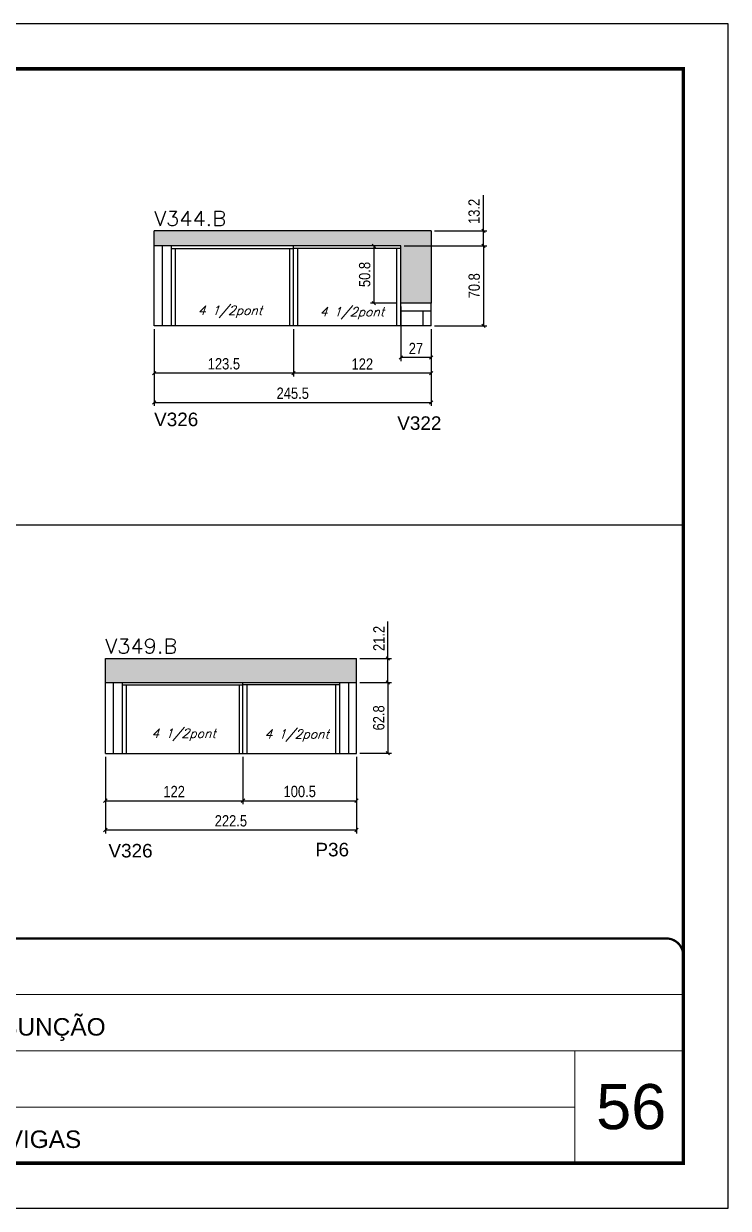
# Model space of a CAD drawing. Extents: x 137137 to 143418, y 10464 to 34486.
# Drawn here: x 142753 to 143377, y 18504 to 19554 of the extents above; entities that cross this region are included whole.
import ezdxf

# ---------------------------------------------------------------- set-up
doc = ezdxf.new("R2010")
doc.units = 0
doc.linetypes.add('CONTINUO', pattern=[0])
doc.linetypes.add('DASHED', pattern=[0.75, 0.5, -0.25])
for name, color, linetype in [('5', 5, 'Continuous'), ('COTA', 241, 'Continuous'), ('Painéis', 200, 'Continuous'), ('SARR_2.2x7', 40, 'Continuous'), ('SARR_3.5x7', 81, 'Continuous'), ('texto', 7, 'Continuous')]:
    doc.layers.add(name, color=color, linetype=linetype)
for name, color, linetype, lineweight in [('CARIMBO', 255, 'Continuous', 9), ('Folhas', 255, 'Continuous', 9), ('SARRAFO DE PRESSAO', 251, 'DASHED', 9), ('Texto Seção', 7, 'Continuous', 15)]:
    doc.layers.add(name, color=color, linetype=linetype, lineweight=lineweight)
doc.layers.add('Laje_Perimetro', color=7, linetype='Continuous', plot=False)
doc.styles.add('ARIAL', font='arial.ttf')
doc.styles.add('COTA TECNICA', font='techl___.ttf', dxfattribs={"height": 10})
doc.styles.add('REGUA-120', font='ROMANS.shx', dxfattribs={"height": 15})
doc.styles.add('Romans', font='romans.shx')
doc.styles.get("Standard").update_dxf_attribs({"font": 'arial.ttf'})
doc.styles.add('Tecnologia', font='')
doc.styles.get('Tecnologia').set_extended_font_data('Forgotten Futurist')
doc.dimstyles.new('PAINEL', dxfattribs={"dimtxt": 10, "dimasz": 3, "dimexe": 3, "dimexo": 3, "dimgap": 3, "dimtad": 1, "dimdec": 1, "dimzin": 12, "dimdsep": 46, "dimtxsty": 'COTA TECNICA', "dimblk1": 'OBLIQUE', "dimblk2": 'OBLIQUE', "dimsah": 1, "dimcen": 0.9, "dimclrd": 4, "dimclre": 4, "dimclrt": 240, "dimadec": 1, "dimazin": 3, "dimtfac": 1, "dimtdec": 1, "dimtmove": 0, "dimatfit": 3, "dimfxl": 1, "dimtolj": 1, "dimtzin": 12, "dimarcsym": 0})

# ---------------------------------------------------------------- blocks, each defined once
blk = doc.blocks.new('9999999999')
at = {"color": 30, "linetype": 'CONTINUO'}
for p, q in [((98564.6, 34230.2), (98564.6, 34429.4)), ((98564.6, 34379.6), (99584, 34379.6)), ((98564.6, 34329.8), (99488, 34329.8)), ((99584, 34329.8), (99488, 34329.8)), ((99488, 34329.8), (99488, 34230.2)), ((98564.6, 34280), (99488, 34280))]:
    blk.add_line(p, q, dxfattribs=at)
at = {"color": 30, "linetype": 'CONTINUO', "const_width": 2}
blk.add_lwpolyline([(99584, 34230.2), (99584, 34414.4, 0.414214), (99569, 34429.4), (98229, 34429.4, 0.414214), (98214, 34414.4), (98214, 34245.2, 0.414214), (98229, 34230.2), (99584, 34230.2)], format="xyb", dxfattribs=at)
at = {"layer": 'Folhas'}
blk.add_lwpolyline([(98139, 34190.2), (99624, 34190.2), (99624, 35240.2), (98139, 35240.2)], close=True, dxfattribs=at)
at = {"layer": 'Folhas', "color": 30, "const_width": 3}
blk.add_lwpolyline([(98214, 34230.2), (99584, 34230.2), (99584, 35200.2), (98214, 35200.2)], close=True, dxfattribs=at)
at = {"color": 7, "linetype": 'Continuous', "ltscale": 5, "style": 'ARIAL'}
for s, height, p in [('ROCONTEC', 15.48, (98837.7, 34393.1)), ('HOSPITAL ASSUNÇÃO', 15.483, (98837.7, 34343.3)), ('1° PAVIMENTO', 15.483, (98837.7, 34293.5)), ('NOVA SISTEMAS CONSTRUTIVOS', 11.059, (98263.2, 34267.2)), ('LATERAIS DE VIGAS', 15.483, (98837.7, 34243.7))]:
    blk.add_text(s, height=height, dxfattribs=at).set_placement(p)
at = {"layer": 'Folhas', "color": 7, "style": 'Tecnologia', "width": 1.5}
for s, p in [('CLIENTE:', (98573.7, 34397.2)), ('OBRA:', (98573.7, 34347.3)), ('PAVIMENTO:', (98573.7, 34297.5)), ('PROJETO:', (98573.7, 34247.7))]:
    blk.add_text(s, height=14, dxfattribs=at).set_placement(p)
blk = doc.blocks.new('_Oblique')
at = {"color": 0, "linetype": 'ByBlock', "lineweight": -2}
blk.add_line((-0.5, -0.5), (0.5, 0.5), dxfattribs=at)
blk = doc.blocks.new('*D2144')
at = {"layer": 'COTA', "color": 4, "lineweight": -2, "ltscale": 25, "transparency": 16777216}
for p, q in [((142868.4, 19283.6), (142868.4, 19215.6)), ((143113.9, 19283.6), (143113.9, 19215.6)), ((142868.4, 19218.6), (143113.9, 19218.6))]:
    blk.add_line(p, q, dxfattribs=at)
at = {"layer": 'Defpoints', "color": 0, "ltscale": 25, "transparency": 16777216}
for p in [(142868.4, 19286.6), (143113.9, 19286.6), (143113.9, 19218.6)]:
    blk.add_point(p, dxfattribs=at)
at = {"layer": 'COTA', "color": 4, "lineweight": -2, "ltscale": 25, "transparency": 16777216, "xscale": 3, "yscale": 3, "zscale": 3, "rotation": 180}
blk.add_blockref('_Oblique', (142868.4, 19218.6), dxfattribs=at)
at = {"layer": 'COTA', "color": 4, "lineweight": -2, "ltscale": 25, "transparency": 16777216, "xscale": 3, "yscale": 3, "zscale": 3}
blk.add_blockref('_Oblique', (143113.9, 19218.6), dxfattribs=at)
at = {"layer": 'COTA', "color": 240, "ltscale": 25, "transparency": 16777216, "insert": (142991.2, 19226.7), "char_height": 10, "attachment_point": 5, "style": 'COTA TECNICA'}
blk.add_mtext('\\A1;245.5', dxfattribs=at)
blk = doc.blocks.new('*D2145')
at = {"layer": 'COTA', "color": 4, "lineweight": -2, "ltscale": 25, "transparency": 16777216}
for p, q in [((142991.9, 19283.6), (142991.9, 19241.6)), ((143113.9, 19283.6), (143113.9, 19241.6)), ((143113.9, 19244.6), (142991.9, 19244.6))]:
    blk.add_line(p, q, dxfattribs=at)
at = {"layer": 'Defpoints', "color": 0, "ltscale": 25, "transparency": 16777216}
for p in [(142991.9, 19286.6), (143113.9, 19286.6), (142991.9, 19244.6)]:
    blk.add_point(p, dxfattribs=at)
at = {"layer": 'COTA', "color": 4, "lineweight": -2, "ltscale": 25, "transparency": 16777216, "xscale": 3, "yscale": 3, "zscale": 3, "rotation": 180}
blk.add_blockref('_Oblique', (142991.9, 19244.6), dxfattribs=at)
at = {"layer": 'COTA', "color": 4, "lineweight": -2, "ltscale": 25, "transparency": 16777216, "xscale": 3, "yscale": 3, "zscale": 3}
blk.add_blockref('_Oblique', (143113.9, 19244.6), dxfattribs=at)
at = {"layer": 'COTA', "color": 240, "ltscale": 25, "transparency": 16777216, "insert": (143052.9, 19252.6), "char_height": 10, "attachment_point": 5, "style": 'COTA TECNICA'}
blk.add_mtext('\\A1;122', dxfattribs=at)
blk = doc.blocks.new('*D2109')
at = {"layer": 'COTA', "color": 4, "lineweight": -2, "ltscale": 25, "transparency": 16777216}
for p, q in [((142868.4, 19283.6), (142868.4, 19241.6)), ((142991.9, 19283.6), (142991.9, 19241.6)), ((142991.9, 19244.6), (142868.4, 19244.6))]:
    blk.add_line(p, q, dxfattribs=at)
at = {"layer": 'Defpoints', "color": 0, "ltscale": 25, "transparency": 16777216}
for p in [(142868.4, 19286.6), (142991.9, 19286.6), (142868.4, 19244.6)]:
    blk.add_point(p, dxfattribs=at)
at = {"layer": 'COTA', "color": 4, "lineweight": -2, "ltscale": 25, "transparency": 16777216, "xscale": 3, "yscale": 3, "zscale": 3, "rotation": 180}
blk.add_blockref('_Oblique', (142868.4, 19244.6), dxfattribs=at)
at = {"layer": 'COTA', "color": 4, "lineweight": -2, "ltscale": 25, "transparency": 16777216, "xscale": 3, "yscale": 3, "zscale": 3}
blk.add_blockref('_Oblique', (142991.9, 19244.6), dxfattribs=at)
at = {"layer": 'COTA', "color": 240, "ltscale": 25, "transparency": 16777216, "insert": (142930.2, 19252.8), "char_height": 10, "attachment_point": 5, "style": 'COTA TECNICA'}
blk.add_mtext('\\A1;123.5', dxfattribs=at)
blk = doc.blocks.new('*D2146')
at = {"layer": 'COTA', "color": 4, "lineweight": -2, "ltscale": 25, "transparency": 16777216}
for p, q in [((143083.9, 19357.4), (143060.2, 19357.4)), ((143063.2, 19357.4), (143063.2, 19306.6)), ((143083.9, 19306.6), (143060.2, 19306.6))]:
    blk.add_line(p, q, dxfattribs=at)
at = {"layer": 'Defpoints', "color": 0, "ltscale": 25, "transparency": 16777216}
for p in [(143086.9, 19357.4), (143063.2, 19306.6), (143086.9, 19306.6)]:
    blk.add_point(p, dxfattribs=at)
at = {"layer": 'COTA', "color": 4, "lineweight": -2, "ltscale": 25, "transparency": 16777216, "xscale": 3, "yscale": 3, "zscale": 3}
for p, rotation in [((143063.2, 19357.4), 90), ((143063.2, 19306.6), 270)]:
    blk.add_blockref('_Oblique', p, dxfattribs=dict(at, rotation=rotation))
at = {"layer": 'COTA', "color": 240, "ltscale": 25, "transparency": 16777216, "insert": (143055, 19332), "char_height": 10, "attachment_point": 5, "rotation": 90, "style": 'COTA TECNICA'}
blk.add_mtext('\\A1;50.8', dxfattribs=at)
blk = doc.blocks.new('*D2147')
at = {"layer": 'COTA', "color": 4, "lineweight": -2, "ltscale": 25, "transparency": 16777216}
for p, q in [((143086.9, 19303.6), (143086.9, 19255.3)), ((143113.9, 19283.6), (143113.9, 19255.3)), ((143113.9, 19258.3), (143086.9, 19258.3))]:
    blk.add_line(p, q, dxfattribs=at)
at = {"layer": 'Defpoints', "color": 0, "ltscale": 25, "transparency": 16777216}
for p in [(143086.9, 19306.6), (143113.9, 19286.6), (143086.9, 19258.3)]:
    blk.add_point(p, dxfattribs=at)
at = {"layer": 'COTA', "color": 4, "lineweight": -2, "ltscale": 25, "transparency": 16777216, "xscale": 3, "yscale": 3, "zscale": 3, "rotation": 180}
blk.add_blockref('_Oblique', (143086.9, 19258.3), dxfattribs=at)
at = {"layer": 'COTA', "color": 4, "lineweight": -2, "ltscale": 25, "transparency": 16777216, "xscale": 3, "yscale": 3, "zscale": 3}
blk.add_blockref('_Oblique', (143113.9, 19258.3), dxfattribs=at)
at = {"layer": 'COTA', "color": 240, "ltscale": 25, "transparency": 16777216, "insert": (143100.4, 19266.4), "char_height": 10, "attachment_point": 5, "style": 'COTA TECNICA'}
blk.add_mtext('\\A1;27', dxfattribs=at)
blk = doc.blocks.new('*D2110')
at = {"layer": 'COTA', "color": 4, "lineweight": -2, "ltscale": 25, "transparency": 16777216}
for p, q in [((143089.9, 19357.4), (143163.2, 19357.4)), ((143160.2, 19357.4), (143160.2, 19286.6)), ((143116.9, 19286.6), (143163.2, 19286.6))]:
    blk.add_line(p, q, dxfattribs=at)
at = {"layer": 'Defpoints', "color": 0, "ltscale": 25, "transparency": 16777216}
for p in [(143086.9, 19357.4), (143113.9, 19286.6), (143160.2, 19286.6)]:
    blk.add_point(p, dxfattribs=at)
at = {"layer": 'COTA', "color": 4, "lineweight": -2, "ltscale": 25, "transparency": 16777216, "xscale": 3, "yscale": 3, "zscale": 3}
for p, rotation in [((143160.2, 19357.4), 90), ((143160.2, 19286.6), 270)]:
    blk.add_blockref('_Oblique', p, dxfattribs=dict(at, rotation=rotation))
at = {"layer": 'COTA', "color": 240, "ltscale": 25, "transparency": 16777216, "insert": (143152.1, 19322), "char_height": 10, "attachment_point": 5, "rotation": 90, "style": 'COTA TECNICA'}
blk.add_mtext('\\A1;70.8', dxfattribs=at)
blk = doc.blocks.new('*D2148')
at = {"layer": 'COTA', "color": 4, "lineweight": -2, "ltscale": 25, "transparency": 16777216}
for p, q in [((143160.2, 19370.6), (143160.2, 19402.3)), ((143116.9, 19370.6), (143163.2, 19370.6)), ((143160.2, 19357.4), (143160.2, 19370.6)), ((143089.9, 19357.4), (143163.2, 19357.4))]:
    blk.add_line(p, q, dxfattribs=at)
at = {"layer": 'Defpoints', "color": 0, "ltscale": 25, "transparency": 16777216}
for p in [(143113.9, 19370.6), (143160.2, 19370.6), (143086.9, 19357.4)]:
    blk.add_point(p, dxfattribs=at)
at = {"layer": 'COTA', "color": 4, "lineweight": -2, "ltscale": 25, "transparency": 16777216, "xscale": 3, "yscale": 3, "zscale": 3}
for p, rotation in [((143160.2, 19370.6), 90), ((143160.2, 19357.4), 270)]:
    blk.add_blockref('_Oblique', p, dxfattribs=dict(at, rotation=rotation))
at = {"layer": 'COTA', "color": 240, "ltscale": 25, "transparency": 16777216, "insert": (143152, 19387.9), "char_height": 10, "attachment_point": 5, "rotation": 90, "style": 'COTA TECNICA'}
blk.add_mtext('\\A1;13.2', dxfattribs=at)
blk = doc.blocks.new('*D2154')
at = {"layer": 'COTA', "color": 4, "lineweight": -2, "ltscale": 25, "transparency": 16777216}
for p, q in [((142825.1, 18904.6), (142825.1, 18836.6)), ((143047.6, 18904.6), (143047.6, 18836.6)), ((143047.6, 18839.6), (142825.1, 18839.6))]:
    blk.add_line(p, q, dxfattribs=at)
at = {"layer": 'Defpoints', "color": 0, "ltscale": 25, "transparency": 16777216}
for p in [(142825.1, 18907.6), (143047.6, 18907.6), (142825.1, 18839.6)]:
    blk.add_point(p, dxfattribs=at)
at = {"layer": 'COTA', "color": 4, "lineweight": -2, "ltscale": 25, "transparency": 16777216, "xscale": 3, "yscale": 3, "zscale": 3, "rotation": 180}
blk.add_blockref('_Oblique', (142825.1, 18839.6), dxfattribs=at)
at = {"layer": 'COTA', "color": 4, "lineweight": -2, "ltscale": 25, "transparency": 16777216, "xscale": 3, "yscale": 3, "zscale": 3}
blk.add_blockref('_Oblique', (143047.6, 18839.6), dxfattribs=at)
at = {"layer": 'COTA', "color": 240, "ltscale": 25, "transparency": 16777216, "insert": (142936.4, 18847.7), "char_height": 10, "attachment_point": 5, "style": 'COTA TECNICA'}
blk.add_mtext('\\A1;222.5', dxfattribs=at)
blk = doc.blocks.new('*D2155')
at = {"layer": 'COTA', "color": 4, "lineweight": -2, "ltscale": 25, "transparency": 16777216}
for p, q in [((142825.1, 18904.6), (142825.1, 18862.6)), ((142947.1, 18904.6), (142947.1, 18862.6)), ((142825.1, 18865.6), (142947.1, 18865.6))]:
    blk.add_line(p, q, dxfattribs=at)
at = {"layer": 'Defpoints', "color": 0, "ltscale": 25, "transparency": 16777216}
for p in [(142825.1, 18907.6), (142947.1, 18907.6), (142947.1, 18865.6)]:
    blk.add_point(p, dxfattribs=at)
at = {"layer": 'COTA', "color": 4, "lineweight": -2, "ltscale": 25, "transparency": 16777216, "xscale": 3, "yscale": 3, "zscale": 3, "rotation": 180}
blk.add_blockref('_Oblique', (142825.1, 18865.6), dxfattribs=at)
at = {"layer": 'COTA', "color": 4, "lineweight": -2, "ltscale": 25, "transparency": 16777216, "xscale": 3, "yscale": 3, "zscale": 3}
blk.add_blockref('_Oblique', (142947.1, 18865.6), dxfattribs=at)
at = {"layer": 'COTA', "color": 240, "ltscale": 25, "transparency": 16777216, "insert": (142886.1, 18873.7), "char_height": 10, "attachment_point": 5, "style": 'COTA TECNICA'}
blk.add_mtext('\\A1;122', dxfattribs=at)
blk = doc.blocks.new('*D2118')
at = {"layer": 'COTA', "color": 4, "lineweight": -2, "ltscale": 25, "transparency": 16777216}
for p, q in [((142947.1, 18904.6), (142947.1, 18862.6)), ((143047.6, 18904.6), (143047.6, 18862.6)), ((142947.1, 18865.6), (143047.6, 18865.6))]:
    blk.add_line(p, q, dxfattribs=at)
at = {"layer": 'Defpoints', "color": 0, "ltscale": 25, "transparency": 16777216}
for p in [(142947.1, 18907.6), (143047.6, 18907.6), (143047.6, 18865.6)]:
    blk.add_point(p, dxfattribs=at)
at = {"layer": 'COTA', "color": 4, "lineweight": -2, "ltscale": 25, "transparency": 16777216, "xscale": 3, "yscale": 3, "zscale": 3, "rotation": 180}
blk.add_blockref('_Oblique', (142947.1, 18865.6), dxfattribs=at)
at = {"layer": 'COTA', "color": 4, "lineweight": -2, "ltscale": 25, "transparency": 16777216, "xscale": 3, "yscale": 3, "zscale": 3}
blk.add_blockref('_Oblique', (143047.6, 18865.6), dxfattribs=at)
at = {"layer": 'COTA', "color": 240, "ltscale": 25, "transparency": 16777216, "insert": (142997.4, 18873.7), "char_height": 10, "attachment_point": 5, "style": 'COTA TECNICA'}
blk.add_mtext('\\A1;100.5', dxfattribs=at)
blk = doc.blocks.new('*D2156')
at = {"layer": 'COTA', "color": 4, "lineweight": -2, "ltscale": 25, "transparency": 16777216}
for p, q in [((143050.6, 18970.4), (143078.6, 18970.4)), ((143075.6, 18970.4), (143075.6, 18907.6)), ((143050.6, 18907.6), (143078.6, 18907.6))]:
    blk.add_line(p, q, dxfattribs=at)
at = {"layer": 'Defpoints', "color": 0, "ltscale": 25, "transparency": 16777216}
for p in [(143047.6, 18970.4), (143047.6, 18907.6), (143075.6, 18907.6)]:
    blk.add_point(p, dxfattribs=at)
at = {"layer": 'COTA', "color": 4, "lineweight": -2, "ltscale": 25, "transparency": 16777216, "xscale": 3, "yscale": 3, "zscale": 3}
for p, rotation in [((143075.6, 18970.4), 90), ((143075.6, 18907.6), 270)]:
    blk.add_blockref('_Oblique', p, dxfattribs=dict(at, rotation=rotation))
at = {"layer": 'COTA', "color": 240, "ltscale": 25, "transparency": 16777216, "insert": (143067.5, 18939), "char_height": 10, "attachment_point": 5, "rotation": 90, "style": 'COTA TECNICA'}
blk.add_mtext('\\A1;62.8', dxfattribs=at)
blk = doc.blocks.new('*D2157')
at = {"layer": 'COTA', "color": 4, "lineweight": -2, "ltscale": 25, "transparency": 16777216}
for p, q in [((143075.6, 18991.6), (143075.6, 19024.3)), ((143050.6, 18991.6), (143078.6, 18991.6)), ((143075.6, 18970.4), (143075.6, 18991.6)), ((143050.6, 18970.4), (143078.6, 18970.4))]:
    blk.add_line(p, q, dxfattribs=at)
at = {"layer": 'Defpoints', "color": 0, "ltscale": 25, "transparency": 16777216}
for p in [(143047.6, 18991.6), (143075.6, 18991.6), (143047.6, 18970.4)]:
    blk.add_point(p, dxfattribs=at)
at = {"layer": 'COTA', "color": 4, "lineweight": -2, "ltscale": 25, "transparency": 16777216, "xscale": 3, "yscale": 3, "zscale": 3}
for p, rotation in [((143075.6, 18991.6), 90), ((143075.6, 18970.4), 270)]:
    blk.add_blockref('_Oblique', p, dxfattribs=dict(at, rotation=rotation))
at = {"layer": 'COTA', "color": 240, "ltscale": 25, "transparency": 16777216, "insert": (143067.6, 19009.4), "char_height": 10, "attachment_point": 5, "rotation": 90, "style": 'COTA TECNICA'}
blk.add_mtext('\\A1;21.2', dxfattribs=at)

msp = doc.modelspace()

# ---------------------------------------------------------------- hatches: boundary and pattern name
at = {"layer": 'COTA', "ltscale": 25}
h = msp.add_hatch(dxfattribs=at)
h.set_pattern_fill('AR-CONC', color=256, scale=0.03)
h.set_pattern_definition([(50, (203.887, -6636.3816), (5.46554007, -0.47817257), [0.5715, -6.2865]), (355, (203.887, -6636.3816), (-1.05730264, 5.73170536), [0.4572, -5.02921753]), (100.4514447, (204.3426, -6636.4215), (4.40823741, 5.25353256), [0.48570026, -5.34270734]), (46.1842, (203.887, -6634.8576), (8.13237123, -1.26126984), [0.85725, -9.42975]), (96.6355576, (204.565, -6634.963), (7.122124, 7.42278374), [0.7285507, -8.01406824]), (351.184151, (203.887, -6634.858), (7.122124, 7.42278374), [0.685799, -7.54379196]), (21, (204.649, -6635.2386), (4.54843174, -3.06795595), [0.5715, -6.2865]), (326, (204.649, -6635.2386), (1.85406085, 5.52563898), [0.4572, -5.0292]), (71.451445, (205.028, -6635.4943), (6.40249258, 2.45768307), [0.48570026, -5.34269813]), (37.5, (203.8871, -6636.3816), (0.092658098, 2.536651166), [0, -4.96824, 0, -5.1054, 0, -5.04825]), (7.5, (203.8871, -6636.3816), (2.004589875, 3.005417245), [0, -2.91084, 0, -4.85394, 0, -1.92405]), (327.5, (202.1879, -6636.3816), (4.067717855, -0.17186232), [0, -1.905, 0, -5.9436, 0, -7.8867]), (317.5, (201.426, -6636.3816), (4.44387544, 0.76279473), [0, -2.4765, 0, -3.94716, 0, -5.6007])])
h.paths.add_polyline_path([(143113.93, 19306.56), (143113.93, 19370.56), (142868.41, 19370.56), (142868.41, 19357.36), (143086.93, 19357.36), (143086.93, 19306.56)])
at = {"layer": 'COTA', "linetype": 'ByBlock'}
h = msp.add_hatch(dxfattribs=at)
h.set_pattern_fill('AR-CONC', color=256, scale=0.03)
h.set_pattern_definition([(50, (3449.618, -14201.0573), (5.46554007, -0.47817257), [0.5715, -6.2865]), (355, (3449.618, -14201.0573), (-1.05730264, 5.73170536), [0.4572, -5.02921753]), (100.4514447, (3450.0735, -14201.097), (4.40823741, 5.25353256), [0.48570026, -5.34270734]), (46.1842, (3449.618, -14199.533), (8.13237123, -1.26126984), [0.85725, -9.42975]), (96.6355576, (3450.296, -14199.6384), (7.122124, 7.42278374), [0.7285507, -8.01406824]), (351.184151, (3449.618, -14199.533), (7.122124, 7.42278374), [0.685799, -7.54379196]), (21, (3450.38, -14199.9143), (4.54843174, -3.06795595), [0.5715, -6.2865]), (326, (3450.38, -14199.9143), (1.85406085, 5.52563898), [0.4572, -5.0292]), (71.451445, (3450.759, -14200.17), (6.40249258, 2.45768307), [0.48570026, -5.34269813]), (37.5, (3449.618, -14201.0573), (0.092658098, 2.536651166), [0, -4.96824, 0, -5.1054, 0, -5.04825]), (7.5, (3449.618, -14201.0573), (2.004589875, 3.005417245), [0, -2.91084, 0, -4.85394, 0, -1.92405]), (327.5, (3447.9188, -14201.0573), (4.067717855, -0.17186232), [0, -1.905, 0, -5.9436, 0, -7.8867]), (317.5, (3447.1568, -14201.0573), (4.44387544, 0.76279473), [0, -2.4765, 0, -3.94716, 0, -5.6007])])
h.paths.add_polyline_path([(142825.11, 18991.57), (142825.11, 18970.37), (143047.65, 18970.37), (143047.65, 18991.57)])

# ---------------------------------------------------------------- linework, layer by layer
for p, q in [((143113.93, 19370.56), (142868.41, 19370.56)), ((142868.41, 19357.36), (142868.41, 19370.56)), ((141967.29, 19110.07), (143337.29, 19110.07)), ((142825.11, 18991.57), (143047.65, 18991.57)), ((142825.11, 18970.37), (142825.11, 18991.57)), ((143047.65, 18970.37), (143047.65, 18991.57))]:
    msp.add_line(p, q, dxfattribs=at)
at = {"layer": 'COTA', "ltscale": 25}
msp.add_line((143113.93, 19370.56), (143113.93, 19306.56), dxfattribs=at)
at = {"layer": 'Laje_Perimetro'}
msp.add_lwpolyline([(143377.29, 19554.3), (141892.29, 19554.3), (141892.29, 18504.3), (143377.29, 18504.3)], close=True, dxfattribs=at)
at = {"layer": 'Painéis'}
for p, q in [((143086.93, 19357.36), (142868.41, 19357.36)), ((143113.93, 19286.56), (142868.41, 19286.56)), ((142825.11, 18970.37), (143047.65, 18970.37)), ((142825.11, 18907.57), (143047.65, 18907.57))]:
    msp.add_line(p, q, dxfattribs=at)
at = {"layer": 'Painéis', "ltscale": 25}
for p, q in [((142868.41, 19286.56), (142868.41, 19357.36)), ((142991.93, 19286.56), (142991.93, 19357.36)), ((143086.93, 19306.56), (143086.93, 19357.36)), ((143113.93, 19306.56), (143086.93, 19306.56)), ((143113.93, 19286.56), (143113.93, 19306.56)), ((142825.11, 18907.57), (142825.11, 18970.37)), ((142947.11, 18907.57), (142947.11, 18970.37)), ((143047.65, 18907.57), (143047.65, 18970.37))]:
    msp.add_line(p, q, dxfattribs=at)
at = {"layer": 'SARR_2.2x7', "linetype": 'Continuous'}
for p, q in [((142875.41, 19357.36), (142875.41, 19286.56)), ((142883.41, 19355.16), (142991.93, 19355.16)), ((143086.93, 19355.16), (142991.93, 19355.16)), ((143113.93, 19299.56), (143086.93, 19299.56)), ((143106.93, 19286.56), (143106.93, 19299.56)), ((142832.11, 18970.37), (142832.11, 18907.57)), ((142840.11, 18968.17), (142947.11, 18968.17)), ((143032.65, 18968.17), (142947.11, 18968.17)), ((143040.65, 18970.37), (143040.65, 18907.57))]:
    msp.add_line(p, q, dxfattribs=at)
at = {"layer": 'SARR_3.5x7'}
for p, q in [((142883.41, 19357.36), (142883.41, 19286.56)), ((142886.91, 19355.16), (142886.91, 19286.56)), ((142988.43, 19355.16), (142988.43, 19286.56)), ((142995.43, 19355.16), (142995.43, 19286.56)), ((143083.43, 19286.56), (143083.43, 19355.16)), ((143086.93, 19286.56), (143086.93, 19355.16)), ((142840.11, 18970.37), (142840.11, 18907.57)), ((142843.61, 18968.17), (142843.61, 18907.57)), ((142943.61, 18968.17), (142943.61, 18907.57)), ((142950.61, 18968.17), (142950.61, 18907.57)), ((143029.15, 18968.17), (143029.15, 18907.57)), ((143032.65, 18970.37), (143032.65, 18907.57))]:
    msp.add_line(p, q, dxfattribs=at)

# ---------------------------------------------------------------- block references
at = {"layer": 'SARRAFO DE PRESSAO', "color": 6, "linetype": 'ByBlock'}
msp.add_blockref('9999999999', (43753.31, -15685.91), dxfattribs=at)

# ---------------------------------------------------------------- texts
at = {"layer": '5', "linetype": 'Continuous'}
for s, rotation, p in [('V326', 0.00004, (142868.31, 19197.57)), ('V322', 0.00004, (143083.84, 19194.27)), ('V326', 359.99996, (142827.85, 18815.28)), ('P36', 359.99996, (143011.29, 18816.25))]:
    msp.add_text(s, height=12, rotation=rotation, dxfattribs=at).set_placement(p)
at = {"layer": 'CARIMBO', "style": 'ARIAL'}
msp.add_text('56', height=40, dxfattribs=at).set_placement((143260.15, 18574.44))
at = {"layer": 'texto', "color": 2, "char_height": 8, "attachment_point": 5, "style": 'Romans'}
for insert in [(142935.61, 19298.92), (143043.7, 19297.6), (142894.47, 18924.02), (142994.69, 18923.32)]:
    msp.add_mtext('{\\Q19;\\C256;4 1/2pont}', dxfattribs=dict(at, insert=insert))
at = {"layer": 'Texto Seção', "style": 'REGUA-120', "width": 1.05}
for s, p in [('V344.B', (142868.39, 19375.17)), ('V349.B', (142825.09, 18996.17))]:
    msp.add_text(s, height=13, dxfattribs=at).set_placement(p)

# ---------------------------------------------------------------- dimensions: what is measured, and where the dimension line sits
at = {"layer": 'COTA', "ltscale": 25}
for base, p1, p2, angle, picture, middle in [((143160.22, 19370.56), (143086.93, 19357.36), (143113.93, 19370.56), 90, '*D2148', (143152, 19387.93)), ((143063.16, 19306.56), (143086.93, 19357.36), (143086.93, 19306.56), 90, '*D2146', (143055.03, 19331.96)), ((143160.22, 19286.56), (143086.93, 19357.36), (143113.93, 19286.56), 90, '*D2110', (143152.09, 19321.96)), ((143086.93, 19258.35), (143113.93, 19286.56), (143086.93, 19306.56), 180, '*D2147', (143100.43, 19266.42)), ((143113.93, 19218.6), (142868.41, 19286.56), (143113.93, 19286.56), 180, '*D2144', (142991.17, 19226.71)), ((142991.93, 19244.59), (143113.93, 19286.56), (142991.93, 19286.56), 180, '*D2145', (143052.93, 19252.65)), ((143075.64, 18991.57), (143047.65, 18970.37), (143047.65, 18991.57), 90, '*D2157', (143067.58, 19009.43)), ((143075.64, 18907.57), (143047.65, 18970.37), (143047.65, 18907.57), 90, '*D2156', (143067.52, 18938.97))]:
    dim = msp.add_linear_dim(base=base, p1=p1, p2=p2, angle=angle, dimstyle='PAINEL', dxfattribs=at)
    dim.commit()
    dim.dimension.update_dxf_attribs({"geometry": picture, "text_midpoint": middle})
dim = msp.add_linear_dim(base=(142868.41, 19244.59), p1=(142991.93, 19286.56), p2=(142868.41, 19286.56), angle=180, dimstyle='PAINEL', override={"dimtmove": 1}, dxfattribs=at)
dim.commit()
dim.dimension.update_dxf_attribs({"geometry": '*D2109', "text_midpoint": (142930.17, 19252.81)})
for base, p1, p2, picture, middle in [((142825.11, 18839.6), (143047.65, 18907.57), (142825.11, 18907.57), '*D2154', (142936.38, 18847.71)), ((142947.11, 18865.59), (142825.11, 18907.57), (142947.11, 18907.57), '*D2155', (142886.11, 18873.65))]:
    dim = msp.add_linear_dim(base=base, p1=p1, p2=p2, dimstyle='PAINEL', dxfattribs=at)
    dim.commit()
    dim.dimension.update_dxf_attribs({"geometry": picture, "text_midpoint": middle})
dim = msp.add_linear_dim(base=(143047.65, 18865.59), p1=(142947.11, 18907.57), p2=(143047.65, 18907.57), dimstyle='PAINEL', override={"dimtmove": 1}, dxfattribs=at)
dim.commit()
dim.dimension.update_dxf_attribs({"geometry": '*D2118', "text_midpoint": (142997.38, 18873.7)})

doc.saveas('drawing.dxf')
